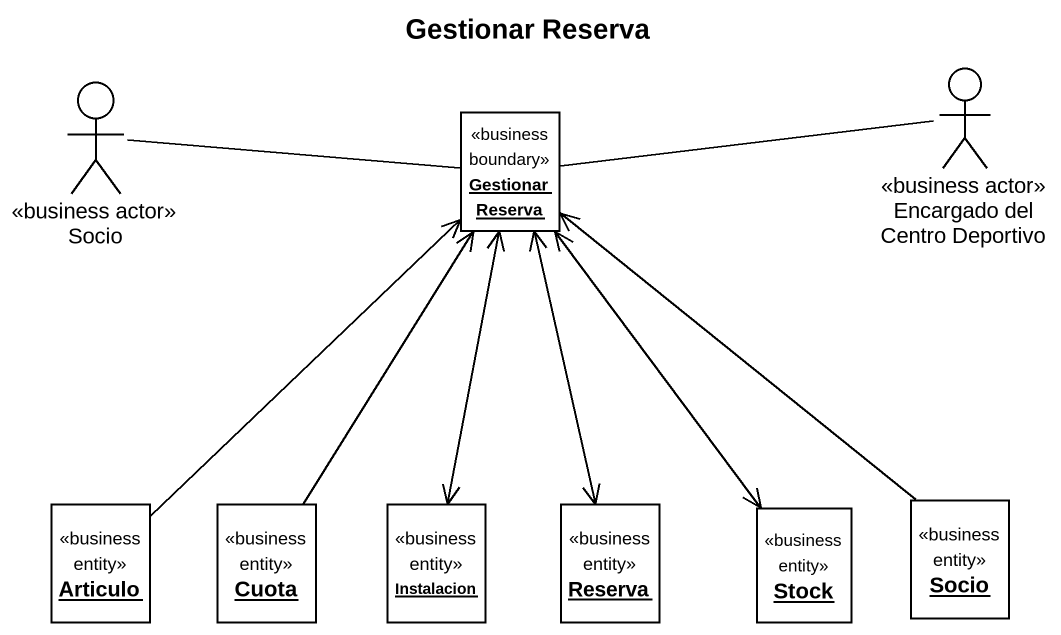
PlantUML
@startuml
title Gestionar Reserva
allowmixing
hide circle
hide empty members
actor Socio <<business actor>>
actor "Encargado del Centro Deportivo" as Encargado_del_Centro <<business actor>>
object "Gestionar Reserva" as Gestionar_Reserva <<business boundary>>
object Articulo <<business entity>>
object Cuota <<business entity>>
object Instalacion <<business entity>>
object Reserva <<business entity>>
object Stock <<business entity>>
object "Socio" as Socio_2 <<business entity>>
Socio -right- Gestionar_Reserva
Gestionar_Reserva -right- Encargado_del_Centro
Gestionar_Reserva <--> Reserva
Articulo -up-> Gestionar_Reserva
Cuota -up-> Gestionar_Reserva
Instalacion <-up-> Gestionar_Reserva
Stock <-up-> Gestionar_Reserva
Socio_2 -up-> Gestionar_Reserva
@enduml
